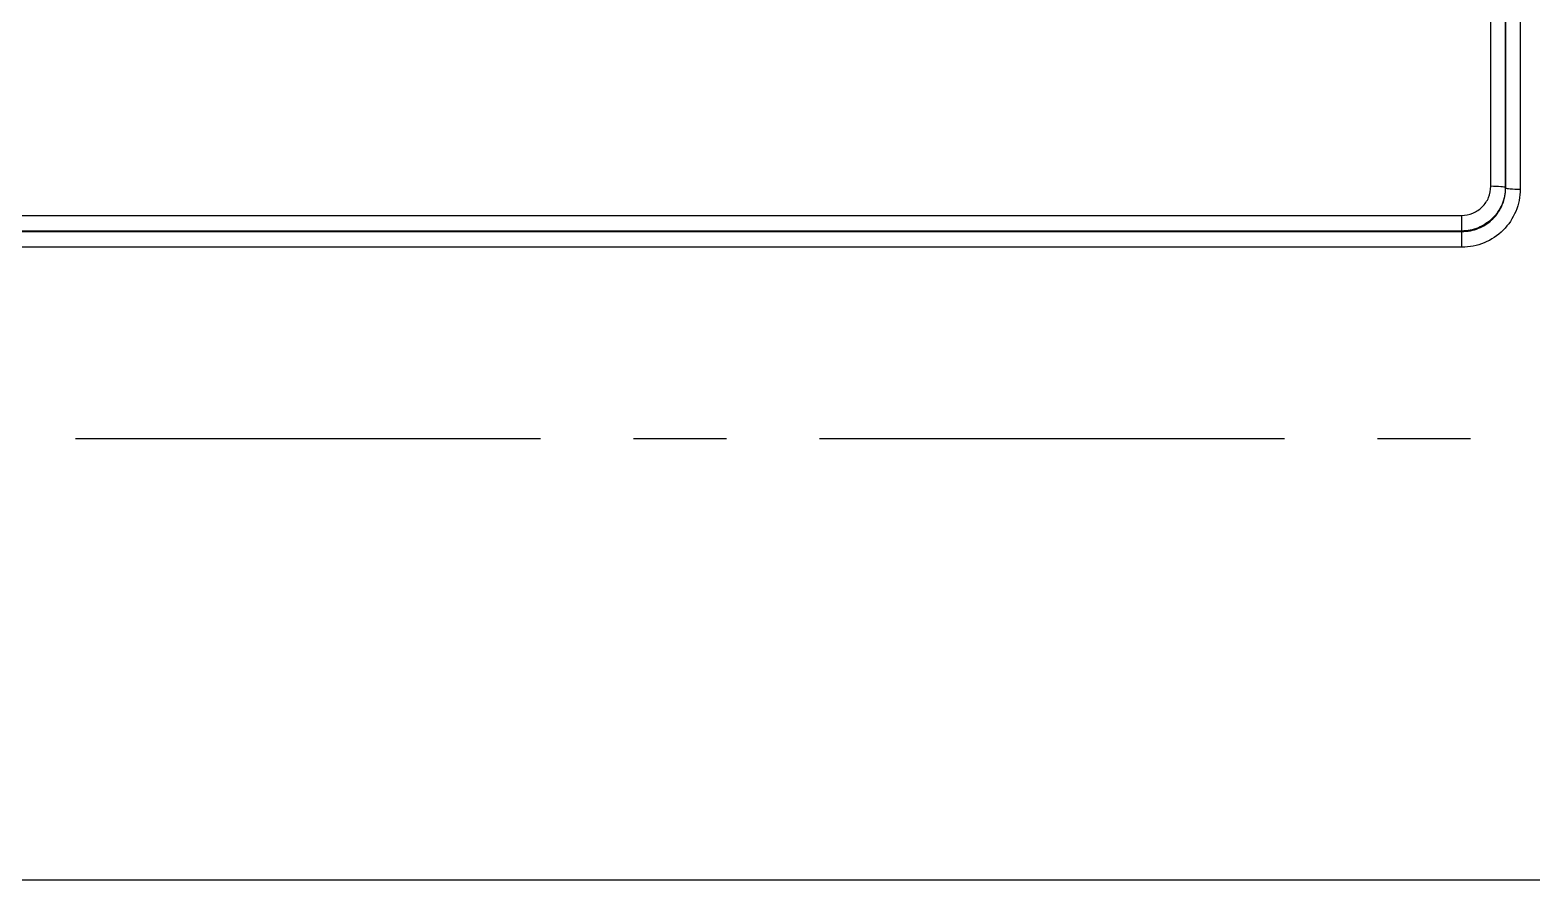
# Model space of a CAD drawing. Header units: inches. Extents: x -883 to 808, y -248 to 1051.
# Drawn here: x 270.502 to 274.54, y -125.252 to -122.965 of the extents above; entities that cross this region are included whole.
import ezdxf

# ---------------------------------------------------------------- set-up
doc = ezdxf.new("R2010")
doc.units = ezdxf.units.IN
doc.header["$MEASUREMENT"] = 0
doc.linetypes.add('CENTER', pattern=[2, 1.25, -0.25, 0.25, -0.25])
doc.layers.get('0').update_dxf_attribs({"linetype": 'CONTINUOUS'})
doc.layers.add('EQUIPMENT - COMPRESSORS', color=41, linetype='CONTINUOUS')
doc.layers.add('P-RV', color=193, linetype='CONTINUOUS')

# ---------------------------------------------------------------- blocks, each defined once
blk = doc.blocks.new('A$Ce5854fb8')
for p, q in [((45.5237, 54.4925), (45.5237, 58.1222)), ((45.563, 58.119), (45.563, 54.4893)), ((45.5636, 54.4881), (45.5636, 58.119)), ((45.6028, 58.1158), (45.6028, 54.485)), ((45.563, 54.4893), (45.5636, 54.4881)), ((38.6861, 54.4144), (45.4453, 54.4144)), ((45.4453, 54.4144), (45.4453, 54.3721)), ((38.6855, 54.3709), (45.4459, 54.3709)), ((45.4453, 54.3721), (38.6861, 54.3721)), ((45.4459, 54.3709), (45.4453, 54.3721)), ((45.4459, 54.3287), (45.4459, 54.3709)), ((45.4459, 54.3287), (38.6855, 54.3287))]:
    blk.add_line(p, q)
for centre, major_axis in [((45.5237, 54.489), (0.0394, 0)), ((45.6028, 54.4884), (-0.0394, 0))]:
    blk.add_ellipse(centre, major_axis=major_axis, ratio=0.088004, start_param=0.087266, end_param=1.570796)
for points in [[(45.4453, 54.4144), (45.4556, 54.4144), (45.4659, 54.4164), (45.4754, 54.4203), (45.4849, 54.4242), (45.4936, 54.43), (45.5008, 54.4372), (45.5081, 54.4444), (45.5139, 54.4531), (45.5178, 54.4626), (45.5217, 54.472), (45.5237, 54.4822), (45.5237, 54.4925)], [(45.563, 54.4893), (45.5629, 54.474), (45.5598, 54.4587), (45.5539, 54.4446), (45.548, 54.4305), (45.5393, 54.4175), (45.5284, 54.4067), (45.5176, 54.3958), (45.5045, 54.3871), (45.4903, 54.3812), (45.4761, 54.3753), (45.4607, 54.3722), (45.4453, 54.3721)], [(45.4459, 54.3709), (45.4614, 54.3709), (45.4768, 54.3738), (45.4911, 54.3797), (45.5053, 54.3855), (45.5184, 54.3941), (45.5293, 54.405), (45.5402, 54.4158), (45.5489, 54.4288), (45.5547, 54.443), (45.5606, 54.4573), (45.5636, 54.4727), (45.5636, 54.4881)], [(45.6028, 54.485), (45.6028, 54.4645), (45.5987, 54.444), (45.5909, 54.4251), (45.583, 54.4062), (45.5714, 54.3889), (45.5569, 54.3744), (45.5424, 54.36), (45.525, 54.3484), (45.506, 54.3406), (45.4871, 54.3328), (45.4665, 54.3287), (45.4459, 54.3287)]]:
    blk.add_open_spline(points, degree=3, knots=[2.359993, 2.359993, 2.359993, 2.359993, 2.750793, 2.750793, 2.750793, 3.141593, 3.141593, 3.141593, 3.532393, 3.532393, 3.532393, 3.923193, 3.923193, 3.923193, 3.923193])

msp = doc.modelspace()

# ---------------------------------------------------------------- linework, layer by layer
at = {"layer": 'P-RV', "color": 7, "linetype": 'CENTER'}
msp.add_line((248.62492, -124.06432), (280.01492, -124.06432), dxfattribs=at)
at = {"layer": 'P-RV'}
msp.add_line((267.00742, -125.25182), (278.51492, -125.25182), dxfattribs=at)

# ---------------------------------------------------------------- block references
at = {"layer": 'EQUIPMENT - COMPRESSORS'}
msp.add_blockref('A$Ce5854fb8', (228.90563, -177.87785), dxfattribs=at)

doc.saveas('drawing.dxf')
